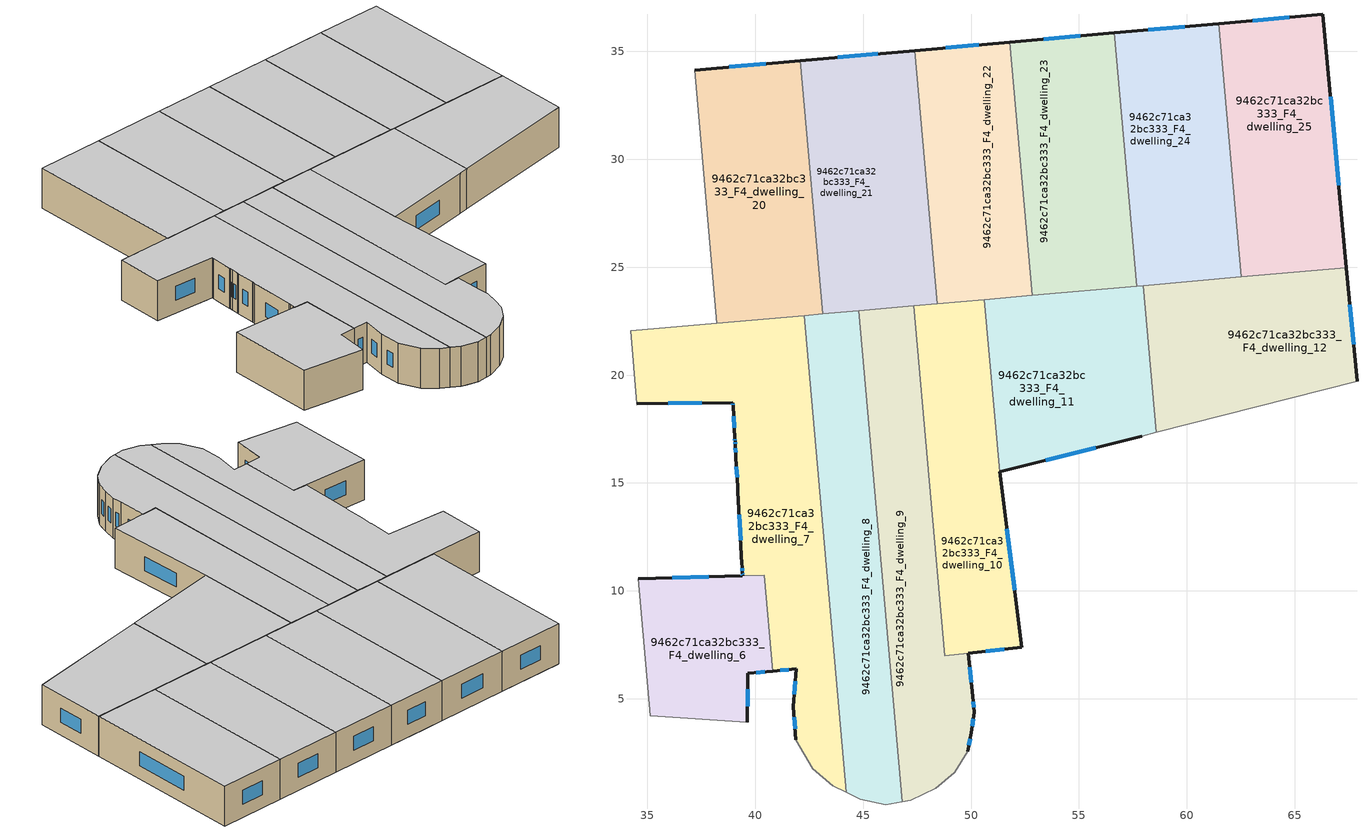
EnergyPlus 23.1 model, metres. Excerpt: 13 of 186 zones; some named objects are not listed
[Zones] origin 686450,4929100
9462c71ca32bc333_F4_dwelling_10
 floor to 9462c71ca32bc333_F3_dwelling_20 (EU_floor_Construction): 50.32,18.9 50.63,15.34 51.33,15.52 52.36,7.38 48.77,6.99 47.74,18.67 z12
 floor to 9462c71ca32bc333_F3_dwelling_19 (EU_floor_Construction): 50.62,23.5 50.68,22.83 47.4,22.54 47.34,23.21 z12
 floor to 9462c71ca32bc333_F3_dwelling_22 (EU_floor_Construction): 50.68,22.83 51.33,15.52 50.63,15.34 50.32,18.9 47.74,18.67 47.4,22.54 z12
 wall outside (EU_wall_Construction): 49.86,7.11 52.36,7.38 51.33,15.52 z12:15
 wall to 9462c71ca32bc333_F4_dwelling_11 (EU_wall_Construction): 51.33,15.52 50.62,23.5 z12:15
 wall to 9462c71ca32bc333_F4_dwelling_9 (EU_wall_Construction): 47.34,23.21 48.77,6.99 49.86,7.11 z12:15
 wall to 9462c71ca32bc333_F4_dwelling_22 (EU_wall_Construction): 50.62,23.5 48.43,23.3 z12:15
 wall to 9462c71ca32bc333_F4_dwelling_21 (EU_wall_Construction): 48.43,23.3 47.34,23.21 z12:15
 window (EU_Window_Construction): 52.02,10.02 51.66,12.87 / 50.67,7.2 51.55,7.29 z12.98:14.02
 ceiling to 9462c71ca32bc333_F5_dwelling_10 (EU_floor_Construction): 52.36,7.38 51.33,15.52 50.62,23.5 47.34,23.21 48.77,6.99 z15
9462c71ca32bc333_F4_dwelling_11
 floor to 9462c71ca32bc333_F3_dwelling_24 (EU_floor_Construction): 57.98,24.15 58.58,17.34 57.92,17.18 55.85,16.65 55.21,23.9 z12
 floor to 9462c71ca32bc333_F3_dwelling_19 (EU_floor_Construction): 55.21,23.9 55.26,23.23 50.68,22.83 50.62,23.5 z12
 floor adiabatic (EU_floor_Construction): 55.26,23.23 55.85,16.65 51.33,15.52 50.68,22.83 z12
 wall outside (EU_wall_Construction): 51.33,15.52 57.92,17.18 z12:15
 wall to 9462c71ca32bc333_F4_dwelling_12 (EU_wall_Construction): 58.58,17.34 57.98,24.15 z12:15
 wall adiabatic (EU_wall_Construction): 57.92,17.18 58.58,17.34 z12:15
 wall to 9462c71ca32bc333_F4_dwelling_23 (EU_wall_Construction): 57.67,24.12 52.82,23.69 z12:15
 wall to 9462c71ca32bc333_F4_dwelling_22 (EU_wall_Construction): 52.82,23.69 50.62,23.5 z12:15
 wall to 9462c71ca32bc333_F4_dwelling_24 (EU_wall_Construction): 57.98,24.15 57.67,24.12 z12:15
 window (EU_Window_Construction): 53.47,16.06 55.77,16.64 z12.98:14.02
 ceiling to 9462c71ca32bc333_F5_dwelling_11 (EU_floor_Construction): 57.92,17.18 58.58,17.34 57.98,24.15 50.62,23.5 51.33,15.52 z15
9462c71ca32bc333_F4_dwelling_12
 floor to 9462c71ca32bc333_F3_dwelling_26 (EU_floor_Construction): 67.4,24.98 67.89,19.72 61.68,18.14 61.13,24.43 z12
 floor to 9462c71ca32bc333_F3_dwelling_24 (EU_floor_Construction): 61.13,24.43 61.68,18.14 58.58,17.34 57.98,24.15 z12
 wall outside (EU_wall_Construction): 67.89,19.72 67.4,24.98 z12:15
 wall adiabatic (EU_wall_Construction): 58.58,17.34 67.89,19.72 z12:15
 wall to 9462c71ca32bc333_F4_dwelling_25 (EU_wall_Construction): 67.4,24.98 62.52,24.55 z12:15
 wall to 9462c71ca32bc333_F4_dwelling_24 (EU_wall_Construction): 62.52,24.55 57.98,24.15 z12:15
 window (EU_Window_Construction): 67.73,21.43 67.56,23.27 z12.98:14.02
 ceiling to 9462c71ca32bc333_F5_dwelling_12 (EU_floor_Construction): 67.89,19.72 67.4,24.98 57.98,24.15 58.58,17.34 z15
9462c71ca32bc333_F4_dwelling_20
 floor to 9462c71ca32bc333_F3_dwelling_15 (EU_floor_Construction): 42.09,34.57 43.13,22.84 38.26,22.4 37.22,34.14 z12
 floor to 9462c71ca32bc333_F3_dwelling_13 (EU_floor_Construction): 37.22,34.14 38.26,22.4 38.22,22.4 37.19,34.14 z12
 wall outside (EU_wall_Construction): 42.09,34.58 37.19,34.14 z12:15
 wall to 9462c71ca32bc333_F4_dwelling_19 (EU_wall_Construction): 37.19,34.14 38.22,22.4 z12:15
 wall to 9462c71ca32bc333_F4_dwelling_21 (EU_wall_Construction): 43.13,22.84 42.09,34.58 z12:15
 wall to 9462c71ca32bc333_F4_dwelling_8 (EU_wall_Construction): 42.27,22.76 43.13,22.84 z12:15
 wall to 9462c71ca32bc333_F4_dwelling_7 (EU_wall_Construction): 38.22,22.4 42.27,22.76 z12:15
 window (EU_Window_Construction): 40.49,34.43 38.78,34.28 z12.98:14.02
 ceiling to 9462c71ca32bc333_F5_dwelling_20 (EU_floor_Construction): 43.13,22.84 42.09,34.58 37.19,34.14 38.22,22.4 z15
9462c71ca32bc333_F4_dwelling_21
 floor to 9462c71ca32bc333_F3_dwelling_19 (EU_floor_Construction): 47.39,35.04 48.43,23.3 46.37,23.12 45.33,34.86 z12
 floor adiabatic (EU_floor_Construction): 47.39,35.04 45.33,34.86 46.37,23.12 43.13,22.84 42.09,34.58 z12
 wall outside (EU_wall_Construction): 47.39,35.04 42.09,34.58 z12:15
 wall to 9462c71ca32bc333_F4_dwelling_22 (EU_wall_Construction): 48.43,23.3 47.39,35.04 z12:15
 wall to 9462c71ca32bc333_F4_dwelling_9 (EU_wall_Construction): 44.79,22.98 47.34,23.21 z12:15
 wall to 9462c71ca32bc333_F4_dwelling_8 (EU_wall_Construction): 43.13,22.84 44.79,22.98 z12:15
 window (EU_Window_Construction): 45.66,34.89 43.81,34.73 z12.98:14.02
 ceiling to 9462c71ca32bc333_F5_dwelling_21 (EU_floor_Construction): 48.43,23.3 47.39,35.04 42.09,34.58 43.13,22.84 z15
9462c71ca32bc333_F4_dwelling_22
 floor to 9462c71ca32bc333_F3_dwelling_19 (EU_floor_Construction): 48.88,35.17 49.8,24.81 52.7,25.07 52.82,23.69 48.43,23.3 47.39,35.04 z12
 floor to 9462c71ca32bc333_F3_dwelling_21 (EU_floor_Construction): 51.79,35.43 52.7,25.07 49.8,24.81 48.88,35.17 z12
 wall outside (EU_wall_Construction): 51.79,35.43 47.39,35.04 z12:15
 wall to 9462c71ca32bc333_F4_dwelling_23 (EU_wall_Construction): 52.82,23.69 51.79,35.43 z12:15
 window (EU_Window_Construction): 50.36,35.31 48.82,35.17 z12.98:14.02
 ceiling to 9462c71ca32bc333_F5_dwelling_22 (EU_floor_Construction): 52.82,23.69 51.79,35.43 47.39,35.04 48.43,23.3 z15
9462c71ca32bc333_F4_dwelling_23
 floor to 9462c71ca32bc333_F3_dwelling_21 (EU_floor_Construction): 54.17,35.64 55.08,25.28 52.7,25.07 51.79,35.43 z12
 floor to 9462c71ca32bc333_F3_dwelling_23 (EU_floor_Construction): 56.64,35.86 57.45,26.61 54.99,26.39 54.17,35.64 z12
 floor to 9462c71ca32bc333_F3_dwelling_19 (EU_floor_Construction): 55.08,25.28 55.21,23.9 52.82,23.69 52.7,25.07 z12
 floor to 9462c71ca32bc333_F3_dwelling_24 (EU_floor_Construction): 57.45,26.61 57.67,24.12 55.21,23.9 54.99,26.39 z12
 wall outside (EU_wall_Construction): 56.64,35.86 51.79,35.43 z12:15
 wall to 9462c71ca32bc333_F4_dwelling_24 (EU_wall_Construction): 57.67,24.12 56.64,35.86 z12:15
 window (EU_Window_Construction): 55.06,35.72 53.36,35.57 z12.98:14.02
 ceiling to 9462c71ca32bc333_F5_dwelling_23 (EU_floor_Construction): 57.67,24.12 56.64,35.86 51.79,35.43 52.82,23.69 z15
9462c71ca32bc333_F4_dwelling_24
 floor to 9462c71ca32bc333_F3_dwelling_23 (EU_floor_Construction): 60.09,36.17 60.91,26.91 57.45,26.61 56.64,35.86 z12
 floor to 9462c71ca32bc333_F3_dwelling_26 (EU_floor_Construction): 62.26,27.5 62.52,24.55 61.13,24.43 60.87,27.38 z12
 floor to 9462c71ca32bc333_F3_dwelling_25 (EU_floor_Construction): 61.49,36.29 62.26,27.5 60.87,27.38 60.09,36.17 z12
 floor to 9462c71ca32bc333_F3_dwelling_24 (EU_floor_Construction): 60.91,26.91 61.13,24.43 57.67,24.12 57.45,26.61 z12
 wall outside (EU_wall_Construction): 61.48,36.29 56.64,35.86 z12:15
 wall to 9462c71ca32bc333_F4_dwelling_25 (EU_wall_Construction): 62.52,24.55 61.48,36.29 z12:15
 window (EU_Window_Construction): 59.91,36.15 58.21,36 z12.98:14.02
 ceiling to 9462c71ca32bc333_F5_dwelling_24 (EU_floor_Construction): 62.52,24.55 61.48,36.29 56.64,35.86 57.67,24.12 z15
9462c71ca32bc333_F4_dwelling_25
 floor to 9462c71ca32bc333_F3_dwelling_26 (EU_floor_Construction): 67.12,27.93 67.4,24.98 62.52,24.55 62.26,27.5 z12
 floor adiabatic (EU_floor_Construction): 66.31,36.72 67.12,27.93 62.26,27.5 61.48,36.29 z12
 wall outside (EU_wall_Construction): 67.4,24.98 66.31,36.72 61.48,36.29 z12:15
 window (EU_Window_Construction): 64.74,36.58 63.05,36.43 / 67.04,28.8 66.66,32.9 z12.98:14.02
 ceiling to 9462c71ca32bc333_F5_dwelling_25 (EU_floor_Construction): 67.4,24.98 66.31,36.72 61.48,36.29 62.52,24.55 z15
9462c71ca32bc333_F4_dwelling_6
 floor to 9462c71ca32bc333_F3_dwelling_14 (EU_floor_Construction): 40.42,10.72 40.81,6.29 39.66,6.18 39.63,3.91 35.14,4.22 34.58,10.57 39.41,10.7 39.45,10.7 z12
 wall outside (EU_wall_Construction): 39.4,10.7 34.58,10.57 / 39.63,3.91 39.66,6.18 40.81,6.29 z12:15
 wall to 9462c71ca32bc333_F4_dwelling_5 (EU_wall_Construction): 34.58,10.57 35.14,4.22 z12:15
 wall adiabatic (EU_wall_Construction): 35.14,4.22 39.63,3.91 z12:15
 wall to 9462c71ca32bc333_F4_dwelling_7 (EU_wall_Construction): 40.81,6.29 40.42,10.72 39.41,10.7 z12:15
 window (EU_Window_Construction): 37.83,10.66 36.15,10.61 / 40.03,6.21 40.44,6.25 / 39.64,4.65 39.65,5.44 z12.98:14.02
 ceiling to 9462c71ca32bc333_F5_dwelling_6 (EU_floor_Construction): 39.63,3.91 39.66,6.18 40.81,6.29 40.42,10.72 39.4,10.7 34.58,10.57 35.14,4.22 z15
9462c71ca32bc333_F4_dwelling_7
 floor outside (EU_floor_Construction): 42.67,18.18 39.01,17.86 38.98,18.28 39.08,16.5 39.09,16.48 39.2,14.44 39.22,14.14 39.37,11.45 39.38,11.31 39.38,11.15 39.38,11.24 39.19,14.62 39.18,14.74 39.18,14.84 39.1,16.18 39.1,16.25 39.07,16.78 39.06,16.93 39.05,17.08 38.97,18.58 38.98,18.28 39.02,17.86 40.23,17.97 z12
 floor to 9462c71ca32bc333_F3_dwelling_12 (EU_floor_Construction): 35.4,22.15 35.71,18.69 34.51,18.67 34.21,22.05 z12
 floor to 9462c71ca32bc333_F3_dwelling_16 (EU_floor_Construction): 42.67,18.18 44.22,0.66 43.6,0.98 42.66,1.75 41.88,3.11 41.76,4.64 41.89,6.39 41.26,6.33 40.87,10.74 39.41,10.7 39.4,10.85 39.38,11.15 39.38,11.31 39.37,11.45 39.22,14.14 39.2,14.44 39.09,16.48 39.08,16.5 38.98,18.28 39.01,17.86 z12
 floor to 9462c71ca32bc333_F3_dwelling_14 (EU_floor_Construction): 40.87,10.73 41.26,6.33 40.81,6.29 40.42,10.72 z12
 floor to 9462c71ca32bc333_F3_dwelling_15 (EU_floor_Construction): 42.27,22.76 42.67,18.18 40.23,17.97 39.02,17.86 38.98,18.28 38.97,18.58 38.96,18.73 38.58,18.72 38.26,22.4 z12
 floor to 9462c71ca32bc333_F3_dwelling_13 (EU_floor_Construction): 38.26,22.4 38.58,18.72 35.71,18.69 35.4,22.15 z12
 wall outside (EU_wall_Construction): 34.51,18.67 38.96,18.73 38.97,18.58 39.05,17.08 39.06,16.93 39.07,16.78 39.1,16.25 39.1,16.18 39.18,14.84 39.18,14.74 39.19,14.62 39.38,11.24 39.38,11.15 39.4,10.85 39.41,10.7 / 40.81,6.29 41.89,6.39 41.76,4.64 41.88,3.11 z12:15
 wall to 9462c71ca32bc333_F4_dwelling_19 (EU_wall_Construction): 38.22,22.4 34.21,22.05 34.51,18.67 z12:15
 wall to 9462c71ca32bc333_F4_dwelling_8 (EU_wall_Construction): 44.22,0.66 42.27,22.76 z12:15
 wall adiabatic (EU_wall_Construction): 41.88,3.11 42.66,1.75 43.6,0.98 44.22,0.66 z12:15
 window (EU_Window_Construction): 39.4,10.8 39.41,10.75 / 39.39,11.05 39.39,10.94 / 39.25,13.52 39.32,12.34 / 39.13,15.74 39.15,15.27 / 39.08,16.61 39.09,16.42 / 39.06,16.88 39.07,16.83 / 39.05,17.03 39.06,16.98 / 38.99,18.09 39.02,17.57 / 38.96,18.68 38.96,18.63 / 35.96,18.69 37.51,18.71 / 41.8,4.14 41.84,3.6 / 41.85,5.82 41.8,5.21 / 41.16,6.32 41.54,6.35 z12.98:14.02
 ceiling to 9462c71ca32bc333_F5_dwelling_7 (EU_floor_Construction): 44.22,0.66 42.27,22.76 34.21,22.05 34.51,18.67 38.96,18.73 38.97,18.58 39.05,17.08 39.06,16.93 39.07,16.78 39.1,16.25 39.1,16.18 39.18,14.84 39.18,14.74 39.19,14.62 39.38,11.24 39.38,11.15 39.4,10.85 39.41,10.7 40.42,10.72 40.81,6.29 41.89,6.39 41.76,4.64 41.88,3.11 42.66,1.75 43.6,0.98 z15
9462c71ca32bc333_F4_dwelling_8
 floor to 9462c71ca32bc333_F3_dwelling_18 (EU_floor_Construction): 45.19,18.44 46.8,0.22 46.04,0.1 45.18,0.27 43.58,18.3 z12
 floor to 9462c71ca32bc333_F3_dwelling_17 (EU_floor_Construction): 44.79,22.98 45.19,18.44 43.58,18.3 43.18,22.84 z12
 floor to 9462c71ca32bc333_F3_dwelling_16 (EU_floor_Construction): 43.59,18.26 45.18,0.27 44.87,0.34 44.22,0.66 42.67,18.18 z12
 floor to 9462c71ca32bc333_F3_dwelling_15 (EU_floor_Construction): 43.18,22.84 43.59,18.26 42.67,18.18 42.27,22.76 z12
 wall to 9462c71ca32bc333_F4_dwelling_9 (EU_wall_Construction): 46.8,0.22 44.79,22.98 z12:15
 wall adiabatic (EU_wall_Construction): 44.22,0.66 44.87,0.34 46.04,0.1 46.8,0.22 z12:15
 ceiling to 9462c71ca32bc333_F5_dwelling_8 (EU_floor_Construction): 46.8,0.22 44.79,22.98 42.27,22.76 44.22,0.66 44.87,0.34 46.04,0.1 z15
9462c71ca32bc333_F4_dwelling_9
 floor to 9462c71ca32bc333_F3_dwelling_18 (EU_floor_Construction): 46.77,18.58 48.34,0.83 47.2,0.29 46.8,0.22 45.19,18.44 z12
 floor to 9462c71ca32bc333_F3_dwelling_20 (EU_floor_Construction): 47.74,18.67 48.77,6.99 49.86,7.11 50.08,5.11 50.16,4.38 50.01,3.42 49.93,3 49.85,2.56 49.25,1.61 49.23,1.58 48.37,0.85 48.34,0.83 46.78,18.58 z12
 floor to 9462c71ca32bc333_F3_dwelling_17 (EU_floor_Construction): 46.37,23.12 46.77,18.58 45.19,18.44 44.79,22.98 z12
 floor to 9462c71ca32bc333_F3_dwelling_22 (EU_floor_Construction): 47.4,22.54 47.74,18.67 46.77,18.58 46.43,22.45 z12
 floor to 9462c71ca32bc333_F3_dwelling_19 (EU_floor_Construction): 47.34,23.21 47.4,22.54 46.43,22.45 46.37,23.12 z12
 floor adiabatic (EU_floor_Construction): 47.34,23.21 46.37,23.12 46.77,18.58 47.74,18.67 46.77,18.58 46.37,23.12 44.79,22.98 z12
 wall outside (EU_wall_Construction): 49.85,2.57 50.01,3.42 50.16,4.38 50.08,5.11 49.86,7.11 z12:15
 wall adiabatic (EU_wall_Construction): 46.8,0.22 47.2,0.29 48.37,0.85 49.23,1.58 49.25,1.61 49.85,2.57 z12:15
 window (EU_Window_Construction): 50.01,5.76 49.93,6.46 / 50.13,4.61 50.1,4.87 / 50.06,3.73 50.11,4.06 / 49.9,2.84 49.95,3.14 z12.98:14.02
 ceiling to 9462c71ca32bc333_F5_dwelling_9 (EU_floor_Construction): 49.23,1.58 49.25,1.61 49.85,2.57 50.01,3.42 50.16,4.38 50.08,5.11 49.86,7.11 48.77,6.99 47.34,23.21 44.79,22.98 46.8,0.22 47.2,0.29 48.37,0.85 z15
[Building]
EU S2 Campaign: North Axis=0; Terrain=City; Solar Distribution=FullExterior
[Site:Location]
Bologna: Latitude=44.5; Longitude=11.25; Time Zone=1; Elevation=37
[SizingPeriod:WeatherFileDays]
AnnualSizingPeriod: Begin Month=1; Begin Day of Month=1; End Month=12; End Day of Month=31; Day of Week for Start Day=Monday; Use Weather File Daylight Saving Period=No; Use Weather File Rain and Snow Indicators=No
[MATERIAL]
EU_InternalMass_Material: Roughness=MediumRough; Thickness=0.1; Conductivity=1; Density=1800; Specific Heat=900; Thermal Absorptance=0.9; Solar Absorptance=0.7; Visible Absorptance=0.7
[MATERIAL:NOMASS] Roughness=MediumRough; Thermal Absorptance=0.9; Solar Absorptance=0.7; Visible Absorptance=0.7
Name | Thermal Resistance
EU_wall_NoMass | 0.905828
EU_floor_NoMass | 0.67114
[WINDOWMATERIAL:SIMPLEGLAZINGSYSTEM]
EU_Window_SimpleGlazing: UFactor=4.52486; Solar Heat Gain Coefficient=0.85; Visible Transmittance=0.85
[CONSTRUCTION]
EU_wall_Construction: EU_wall_NoMass
EU_floor_Construction: EU_floor_NoMass
EU_Window_Construction: EU_Window_SimpleGlazing
EU_InternalMass_Construction: EU_InternalMass_Material
[ZONE] Type=1; Multiplier=1; Ceiling Height=autocalculate; Floor Area=autocalculate; Part of Total Floor Area=Yes
Name | Volume
9462c71ca32bc333_F4_dwelling_10 | 164.624
9462c71ca32bc333_F4_dwelling_11 | 164.49
9462c71ca32bc333_F4_dwelling_12 | 172.111
9462c71ca32bc333_F4_dwelling_20 | 174.037
9462c71ca32bc333_F4_dwelling_21 | 188.072
9462c71ca32bc333_F4_dwelling_22 | 156.13
9462c71ca32bc333_F4_dwelling_23 | 172.121
9462c71ca32bc333_F4_dwelling_24 | 172.084
9462c71ca32bc333_F4_dwelling_25 | 172.099
9462c71ca32bc333_F4_dwelling_6 | 107.461
9462c71ca32bc333_F4_dwelling_7 | 249.225
9462c71ca32bc333_F4_dwelling_8 | 172.129
9462c71ca32bc333_F4_dwelling_9 | 187.167
[INTERNALMASS] Construction=EU_InternalMass_Construction
Name | Zone or ZoneList | Surface Area
9462c71ca32bc333_F4_dwelling_6_EU_InternalMass | 9462c71ca32bc333_F4_dwelling_6 | 35.8231
9462c71ca32bc333_F4_dwelling_7_EU_InternalMass | 9462c71ca32bc333_F4_dwelling_7 | 83.0784
9462c71ca32bc333_F4_dwelling_8_EU_InternalMass | 9462c71ca32bc333_F4_dwelling_8 | 57.3766
9462c71ca32bc333_F4_dwelling_9_EU_InternalMass | 9462c71ca32bc333_F4_dwelling_9 | 62.3881
9462c71ca32bc333_F4_dwelling_10_EU_InternalMass | 9462c71ca32bc333_F4_dwelling_10 | 54.8779
9462c71ca32bc333_F4_dwelling_11_EU_InternalMass | 9462c71ca32bc333_F4_dwelling_11 | 54.8296
9462c71ca32bc333_F4_dwelling_12_EU_InternalMass | 9462c71ca32bc333_F4_dwelling_12 | 57.3705
9462c71ca32bc333_F4_dwelling_20_EU_InternalMass | 9462c71ca32bc333_F4_dwelling_20 | 58.0125
9462c71ca32bc333_F4_dwelling_21_EU_InternalMass | 9462c71ca32bc333_F4_dwelling_21 | 62.6907
9462c71ca32bc333_F4_dwelling_22_EU_InternalMass | 9462c71ca32bc333_F4_dwelling_22 | 52.0436
9462c71ca32bc333_F4_dwelling_23_EU_InternalMass | 9462c71ca32bc333_F4_dwelling_23 | 57.3734
9462c71ca32bc333_F4_dwelling_24_EU_InternalMass | 9462c71ca32bc333_F4_dwelling_24 | 57.3616
9462c71ca32bc333_F4_dwelling_25_EU_InternalMass | 9462c71ca32bc333_F4_dwelling_25 | 57.3662
[OTHEREQUIPMENT] Fuel Type=Electricity; Design Level Calculation Method=Watts/Area; Power per Zone Floor Area=1; Fraction Latent=0; Fraction Radiant=0; Fraction Lost=0; Carbon Dioxide Generation Rate=0; EndUse Subcategory=EU_Step8_InternalGains
Name | Zone or ZoneList or Space or SpaceList | Schedule
EU_Step8_InternalGain_9462c71ca32bc333_F4_dwelling_6_f000 | 9462c71ca32bc333_F4_dwelling_6 | EU_Step8_GainSchedule_9462c71ca32bc333_F4_dwelling_6_f000
EU_Step8_InternalGain_9462c71ca32bc333_F4_dwelling_7_f000 | 9462c71ca32bc333_F4_dwelling_7 | EU_Step8_GainSchedule_9462c71ca32bc333_F4_dwelling_7_f000
EU_Step8_InternalGain_9462c71ca32bc333_F4_dwelling_8_f000 | 9462c71ca32bc333_F4_dwelling_8 | EU_Step8_GainSchedule_9462c71ca32bc333_F4_dwelling_8_f000
EU_Step8_InternalGain_9462c71ca32bc333_F4_dwelling_9_f000 | 9462c71ca32bc333_F4_dwelling_9 | EU_Step8_GainSchedule_9462c71ca32bc333_F4_dwelling_9_f000
EU_Step8_InternalGain_9462c71ca32bc333_F4_dwelling_10_f000 | 9462c71ca32bc333_F4_dwelling_10 | EU_Step8_GainSchedule_9462c71ca32bc333_F4_dwelling_10_f000
EU_Step8_InternalGain_9462c71ca32bc333_F4_dwelling_11_f000 | 9462c71ca32bc333_F4_dwelling_11 | EU_Step8_GainSchedule_9462c71ca32bc333_F4_dwelling_11_f000
EU_Step8_InternalGain_9462c71ca32bc333_F4_dwelling_12_f000 | 9462c71ca32bc333_F4_dwelling_12 | EU_Step8_GainSchedule_9462c71ca32bc333_F4_dwelling_12_f000
EU_Step8_InternalGain_9462c71ca32bc333_F4_dwelling_20_f000 | 9462c71ca32bc333_F4_dwelling_20 | EU_Step8_GainSchedule_9462c71ca32bc333_F4_dwelling_20_f000
EU_Step8_InternalGain_9462c71ca32bc333_F4_dwelling_21_f000 | 9462c71ca32bc333_F4_dwelling_21 | EU_Step8_GainSchedule_9462c71ca32bc333_F4_dwelling_21_f000
EU_Step8_InternalGain_9462c71ca32bc333_F4_dwelling_22_f000 | 9462c71ca32bc333_F4_dwelling_22 | EU_Step8_GainSchedule_9462c71ca32bc333_F4_dwelling_22_f000
EU_Step8_InternalGain_9462c71ca32bc333_F4_dwelling_23_f000 | 9462c71ca32bc333_F4_dwelling_23 | EU_Step8_GainSchedule_9462c71ca32bc333_F4_dwelling_23_f000
EU_Step8_InternalGain_9462c71ca32bc333_F4_dwelling_24_f000 | 9462c71ca32bc333_F4_dwelling_24 | EU_Step8_GainSchedule_9462c71ca32bc333_F4_dwelling_24_f000
EU_Step8_InternalGain_9462c71ca32bc333_F4_dwelling_25_f000 | 9462c71ca32bc333_F4_dwelling_25 | EU_Step8_GainSchedule_9462c71ca32bc333_F4_dwelling_25_f000
[ZONEVENTILATION:DESIGNFLOWRATE] Schedule=EU_AlwaysOn; Design Flow Rate Calculation Method=AirChanges/Hour; Air Changes per Hour=0.73129; Ventilation Type=Natural; Fan Pressure Rise=0; Fan Total Efficiency=1; Constant Term Coefficient=1; Temperature Term Coefficient=0; Velocity Term Coefficient=0; Velocity Squared Term Coefficient=0; Minimum Indoor Temperature=-100; Maximum Indoor Temperature=100; Delta Temperature=-100; Minimum Outdoor Temperature=-100; Maximum Outdoor Temperature=100; Maximum Wind Speed=40
Name | Zone or ZoneList or Space or SpaceList
EU_ConstantAir_9462c71ca32bc333_F4_dwelling_6 | 9462c71ca32bc333_F4_dwelling_6
EU_ConstantAir_9462c71ca32bc333_F4_dwelling_7 | 9462c71ca32bc333_F4_dwelling_7
EU_ConstantAir_9462c71ca32bc333_F4_dwelling_8 | 9462c71ca32bc333_F4_dwelling_8
EU_ConstantAir_9462c71ca32bc333_F4_dwelling_9 | 9462c71ca32bc333_F4_dwelling_9
EU_ConstantAir_9462c71ca32bc333_F4_dwelling_10 | 9462c71ca32bc333_F4_dwelling_10
EU_ConstantAir_9462c71ca32bc333_F4_dwelling_11 | 9462c71ca32bc333_F4_dwelling_11
EU_ConstantAir_9462c71ca32bc333_F4_dwelling_12 | 9462c71ca32bc333_F4_dwelling_12
EU_ConstantAir_9462c71ca32bc333_F4_dwelling_20 | 9462c71ca32bc333_F4_dwelling_20
EU_ConstantAir_9462c71ca32bc333_F4_dwelling_21 | 9462c71ca32bc333_F4_dwelling_21
EU_ConstantAir_9462c71ca32bc333_F4_dwelling_22 | 9462c71ca32bc333_F4_dwelling_22
EU_ConstantAir_9462c71ca32bc333_F4_dwelling_23 | 9462c71ca32bc333_F4_dwelling_23
EU_ConstantAir_9462c71ca32bc333_F4_dwelling_24 | 9462c71ca32bc333_F4_dwelling_24
EU_ConstantAir_9462c71ca32bc333_F4_dwelling_25 | 9462c71ca32bc333_F4_dwelling_25
[HVACTEMPLATE:ZONE:IDEALLOADSAIRSYSTEM] System Availability Schedule=EU_AlwaysOn; Maximum Heating Supply Air Temperature=50; Minimum Cooling Supply Air Temperature=13; Maximum Heating Supply Air Humidity Ratio=0.0156; Minimum Cooling Supply Air Humidity Ratio=0.0077; Heating Limit=NoLimit; Cooling Limit=NoLimit; Heating Availability Schedule=EU_AlwaysOn; Cooling Availability Schedule=EU_CoolingOff; Dehumidification Control Type=ConstantSensibleHeatRatio; Cooling Sensible Heat Ratio=0.7; Dehumidification Setpoint=60; Humidification Control Type=None; Humidification Setpoint=30; Outdoor Air Method=None; Outdoor Air Flow Rate per Person=0.00944; Outdoor Air Flow Rate per Zone Floor Area=0; Outdoor Air Flow Rate per Zone=0; Demand Controlled Ventilation Type=None; Outdoor Air Economizer Type=NoEconomizer; Heat Recovery Type=None; Sensible Heat Recovery Effectiveness=0.7; Latent Heat Recovery Effectiveness=0.65
Name | Template Thermostat
9462c71ca32bc333_F4_dwelling_6 | EU_HeatOnly_9462c71ca32bc333_F4_dwelling_6
9462c71ca32bc333_F4_dwelling_7 | EU_HeatOnly_9462c71ca32bc333_F4_dwelling_7
9462c71ca32bc333_F4_dwelling_8 | EU_HeatOnly_9462c71ca32bc333_F4_dwelling_8
9462c71ca32bc333_F4_dwelling_9 | EU_HeatOnly_9462c71ca32bc333_F4_dwelling_9
9462c71ca32bc333_F4_dwelling_10 | EU_HeatOnly_9462c71ca32bc333_F4_dwelling_10
9462c71ca32bc333_F4_dwelling_11 | EU_HeatOnly_9462c71ca32bc333_F4_dwelling_11
9462c71ca32bc333_F4_dwelling_12 | EU_HeatOnly_9462c71ca32bc333_F4_dwelling_12
9462c71ca32bc333_F4_dwelling_20 | EU_HeatOnly_9462c71ca32bc333_F4_dwelling_20
9462c71ca32bc333_F4_dwelling_21 | EU_HeatOnly_9462c71ca32bc333_F4_dwelling_21
9462c71ca32bc333_F4_dwelling_22 | EU_HeatOnly_9462c71ca32bc333_F4_dwelling_22
9462c71ca32bc333_F4_dwelling_23 | EU_HeatOnly_9462c71ca32bc333_F4_dwelling_23
9462c71ca32bc333_F4_dwelling_24 | EU_HeatOnly_9462c71ca32bc333_F4_dwelling_24
9462c71ca32bc333_F4_dwelling_25 | EU_HeatOnly_9462c71ca32bc333_F4_dwelling_25
[SIZING:ZONE] Zone Cooling Design Supply Air Temperature Input Method=SupplyAirTemperature; Zone Cooling Design Supply Air Temperature=13; Zone Heating Design Supply Air Temperature Input Method=SupplyAirTemperature; Zone Heating Design Supply Air Temperature=50; Zone Cooling Design Supply Air Humidity Ratio=0.008; Zone Heating Design Supply Air Humidity Ratio=0.008; Cooling Design Air Flow Method=DesignDay; Cooling Design Air Flow Rate=0; Cooling Minimum Air Flow per Zone Floor Area=0.000762; Cooling Minimum Air Flow=0; Cooling Minimum Air Flow Fraction=0.2; Heating Design Air Flow Method=DesignDay; Heating Design Air Flow Rate=0; Heating Maximum Air Flow per Zone Floor Area=0.002032; Heating Maximum Air Flow=0.141576; Heating Maximum Air Flow Fraction=0.3; Account for Dedicated Outdoor Air System=No; Dedicated Outdoor Air System Control Strategy=NeutralSupplyAir; Dedicated Outdoor Air Low Setpoint Temperature for Design=autosize; Dedicated Outdoor Air High Setpoint Temperature for Design=autosize; Zone Load Sizing Method=Sensible Load Only No Latent Load; Zone Latent Cooling Design Supply Air Humidity Ratio Input Method=HumidityRatioDifference; Zone Cooling Design Supply Air Humidity Ratio Difference=0.005; Zone Latent Heating Design Supply Air Humidity Ratio Input Method=HumidityRatioDifference; Zone Humidification Design Supply Air Humidity Ratio Difference=0.005
9462c71ca32bc333_F4_dwelling_6; 9462c71ca32bc333_F4_dwelling_7; 9462c71ca32bc333_F4_dwelling_8; 9462c71ca32bc333_F4_dwelling_9; 9462c71ca32bc333_F4_dwelling_10; 9462c71ca32bc333_F4_dwelling_11; 9462c71ca32bc333_F4_dwelling_12; 9462c71ca32bc333_F4_dwelling_20; 9462c71ca32bc333_F4_dwelling_21; 9462c71ca32bc333_F4_dwelling_22; 9462c71ca32bc333_F4_dwelling_23; 9462c71ca32bc333_F4_dwelling_24; 9462c71ca32bc333_F4_dwelling_25
[SCHEDULE:CONSTANT]
Name | Hourly Value
EU_AlwaysOn | 1
EU_CoolingOff | 0
[SCHEDULE:FILE] Column Number=1; Rows to Skip at Top=0; Number of Hours of Data=8760; Column Separator=Comma; Interpolate to Timestep=No; Minutes per Item=60; Adjust Schedule for Daylight Savings=Yes
Name | File
EU_Step8_GainSchedule_9462c71ca32bc333_F4_dwelling_6_f000 | ../../schedules/9462c71ca32bc333/9462c71ca32bc333_F4_dwelling_6_f000_gain.csv
EU_Step8_GainSchedule_9462c71ca32bc333_F4_dwelling_7_f000 | ../../schedules/9462c71ca32bc333/9462c71ca32bc333_F4_dwelling_7_f000_gain.csv
EU_Step8_GainSchedule_9462c71ca32bc333_F4_dwelling_8_f000 | ../../schedules/9462c71ca32bc333/9462c71ca32bc333_F4_dwelling_8_f000_gain.csv
EU_Step8_GainSchedule_9462c71ca32bc333_F4_dwelling_9_f000 | ../../schedules/9462c71ca32bc333/9462c71ca32bc333_F4_dwelling_9_f000_gain.csv
EU_Step8_GainSchedule_9462c71ca32bc333_F4_dwelling_10_f000 | ../../schedules/9462c71ca32bc333/9462c71ca32bc333_F4_dwelling_10_f000_gain.csv
EU_Step8_GainSchedule_9462c71ca32bc333_F4_dwelling_11_f000 | ../../schedules/9462c71ca32bc333/9462c71ca32bc333_F4_dwelling_11_f000_gain.csv
EU_Step8_GainSchedule_9462c71ca32bc333_F4_dwelling_12_f000 | ../../schedules/9462c71ca32bc333/9462c71ca32bc333_F4_dwelling_12_f000_gain.csv
EU_Step8_GainSchedule_9462c71ca32bc333_F4_dwelling_20_f000 | ../../schedules/9462c71ca32bc333/9462c71ca32bc333_F4_dwelling_20_f000_gain.csv
EU_Step8_GainSchedule_9462c71ca32bc333_F4_dwelling_21_f000 | ../../schedules/9462c71ca32bc333/9462c71ca32bc333_F4_dwelling_21_f000_gain.csv
EU_Step8_GainSchedule_9462c71ca32bc333_F4_dwelling_22_f000 | ../../schedules/9462c71ca32bc333/9462c71ca32bc333_F4_dwelling_22_f000_gain.csv
EU_Step8_GainSchedule_9462c71ca32bc333_F4_dwelling_23_f000 | ../../schedules/9462c71ca32bc333/9462c71ca32bc333_F4_dwelling_23_f000_gain.csv
EU_Step8_GainSchedule_9462c71ca32bc333_F4_dwelling_24_f000 | ../../schedules/9462c71ca32bc333/9462c71ca32bc333_F4_dwelling_24_f000_gain.csv
EU_Step8_GainSchedule_9462c71ca32bc333_F4_dwelling_25_f000 | ../../schedules/9462c71ca32bc333/9462c71ca32bc333_F4_dwelling_25_f000_gain.csv
